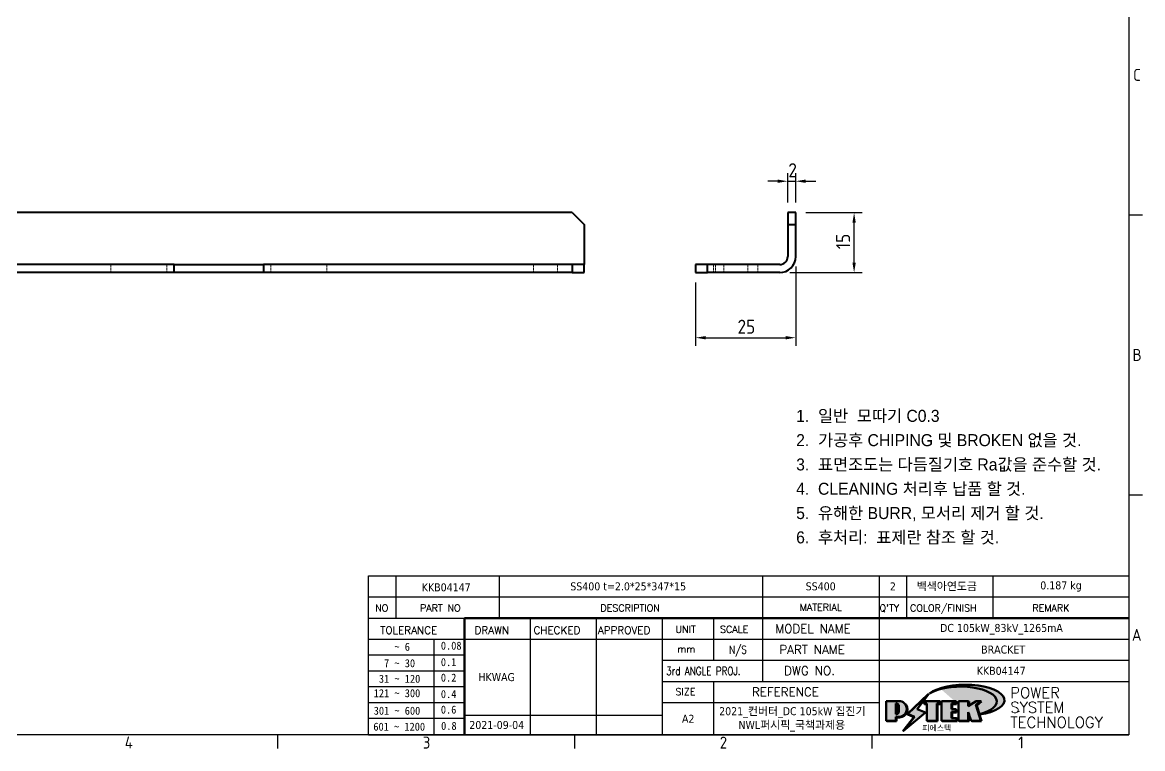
# Model space of a CAD drawing. Header units: millimetres. Extents: x 0 to 594, y 0 to 420.
# Drawn here: x 307.5 to 587.4, y 6.6 to 188.1 of the extents above; entities that cross this region are included whole.
import ezdxf
from ezdxf.enums import TextEntityAlignment as Align

# ---------------------------------------------------------------- set-up
doc = ezdxf.new("R2010")
doc.units = ezdxf.units.MM
doc.linetypes.add('DASHED', pattern=[0.2067, 0.1654, -0.0413])
doc.layers.get('0').update_dxf_attribs({"color": 3, "lineweight": 25})
for name, color, linetype, lineweight in [('가려진 것(ISO)', 2, 'DASHED', 18), ('가시적인 것(ISO)', 3, 'Continuous', 40), ('경계(ISO)', 7, 'Continuous', 25), ('기호(ISO)', 5, 'Continuous', 25), ('제목(ISO)', 5, 'Continuous', 50), ('치수(ISO)', 2, 'Continuous', 25), ('해치(ISO)', 7, 'Continuous', 18)]:
    doc.layers.add(name, color=color, linetype=linetype, lineweight=lineweight)
doc.styles.add('HAN_291', font='')
doc.styles.add('HAN_370', font='', dxfattribs={"width": 2})
doc.styles.add('ISO Proportional', font='arial.ttf')
doc.styles.add('RC_284', font='ROMANC.shx')
doc.styles.add('RC_287', font='ROMANC.shx')
doc.styles.add('RC_292', font='ROMANC.shx')
doc.styles.add('ROMANT_294', font='romant.shx')
doc.styles.add('문자 텍스트_M2B', font='isocp.shx')
doc.styles.add('치수 텍스트_PSTEK_POSCO', font='isocp.shx')
doc.styles.add('텍스트 스타일198', font='tahoma.ttf')
doc.styles.add('텍스트 스타일333', font='ROMANC.shx', dxfattribs={"width": 0.800000011920929})
doc.styles.get('HAN_291').set_extended_font_data('GulimChe')
doc.styles.get('HAN_370').set_extended_font_data('GulimChe')
doc.dimstyles.new('치수_PSTEK_POSCO', dxfattribs={"dimtxt": 3.5, "dimasz": 2.5, "dimexe": 2, "dimexo": 2.5, "dimgap": 1, "dimtad": 1, "dimrnd": 1e-08, "dimdsep": 46, "dimtxsty": '치수 텍스트_PSTEK_POSCO', "dimcen": 0.09, "dimdle": 10, "dimclrd": 7, "dimclre": 7, "dimclrt": 2, "dimadec": 1, "dimazin": 2, "dimtfac": 1, "dimtmove": 0, "dimatfit": 3, "dimfxl": 0, "dimtolj": 1, "dimlwd": -1, "dimlwe": -1, "dimarcsym": 0})

# ---------------------------------------------------------------- blocks, each defined once
blk = doc.blocks.new('경계 Default Border')
at = {"layer": '경계(ISO)'}
for p, q in [((584.0000152587891, 140), (587.400016784668, 140)), ((584.0000152587891, 70), (587.400016784668, 70)), ((371.25, 10), (371.25, 6.599999666213989)), ((445.4999923706055, 10), (445.4999923706055, 6.599999666213989)), ((519.7499847412109, 10), (519.7499847412109, 6.599999666213989))]:
    blk.add_line(p, q, dxfattribs=at)
at = {"layer": '경계(ISO)', "flags": 128}
blk.add_lwpolyline([(10, 10), (10, 410), (584.0000152587891, 410), (584.0000152587891, 10), (10, 10)], dxfattribs=at)
at = {"layer": '경계(ISO)', "color": 2, "char_height": 3.00000011920929, "attachment_point": 7, "style": '문자 텍스트_M2B'}
for s, insert in [('C', (585.0445395201642, 173.4713944559917)), ('B', (584.8782702028949, 103.4713944559917)), ('A', (584.7144008173592, 33.49284856929444)), ('4', (333.0984701308117, 6.59999988079071)), ('3', (407.5435395229536, 6.57139439638704)), ('2', (481.752739416884, 6.57139439638704)), ('1', (556.3610661041481, 6.59999988079071))]:
    blk.add_mtext(s, dxfattribs=dict(at, insert=insert))
blk = doc.blocks.new('제목 블록 PSTEK')
h = blk.add_hatch(color=1)
edge = h.paths.add_edge_path(flags=0)
edge.add_line((314.2242174273352, 19.60711530335299), (314.2242174273352, 17.00126995915134))
edge.add_line((314.2242174273352, 17.00126995915134), (314.3485873187598, 17.00126995915134))
edge.add_arc((314.3485873187598, 17.6527312952023), 0.6514613360509371, 270, 360)
edge.add_line((315.0000486548106, 17.6527312952023), (315.0000486548106, 18.95565396730211))
edge.add_arc((314.3485873187598, 18.95565396730212), 0.6514613360508712, 0, 90)
edge.add_line((314.3485873187598, 19.60711530335299), (314.2242174273352, 19.60711530335299))
edge = h.paths.add_edge_path()
edge.add_arc((314.9847713324306, 18.28938669179658), 1.969189947606664, 269.9999999999959, 450)
edge.add_line((314.9847713324306, 20.25857663940318), (311.7664314776902, 20.25857663940324))
edge.add_line((311.7664314776902, 20.25857663940324), (311.7664314776902, 15.3430047401139))
edge.add_line((311.7664314776902, 15.3430047401139), (314.2242174273352, 15.3430047401139))
edge.add_line((314.2242174273352, 15.3430047401139), (314.2242174273352, 16.32019674418991))
edge.add_line((314.2242174273352, 16.32019674418991), (314.9847713324307, 16.32019674418991))
h = blk.add_hatch(color=252)
edge = h.paths.add_edge_path()
edge.add_arc((314.9847713324309, 18.28938669179657), 1.969189947606666, 270, 406.8278729790604)
edge.add_arc((315.1624426058984, 18.1413272972396), 1.969189947606962, -90, 53.560984836317004, ccw=False)
edge.add_line((315.1624426058984, 16.17213734963263), (314.4018887008024, 16.17213734963263))
edge.add_line((314.4018887008024, 16.17213734963263), (314.4018887008024, 15.19494534555726))
edge.add_line((314.4018887008024, 15.19494534555726), (311.9441027511573, 15.19494534555726))
edge.add_line((311.9441027511573, 15.19494534555726), (311.9441027511573, 15.3430047401139))
edge.add_line((311.9441027511573, 15.3430047401139), (314.2242174273352, 15.3430047401139))
edge.add_line((314.2242174273352, 15.3430047401139), (314.2242174273352, 16.32019674418991))
edge.add_line((314.2242174273352, 16.32019674418991), (314.9847713324309, 16.32019674418991))
h = blk.add_hatch(color=252)
edge = h.paths.add_edge_path()
edge.add_line((314.4018887008024, 19.45905590879572), (314.5262585922315, 19.45905590879572))
edge.add_arc((314.5262585922314, 18.80759457274939), 0.6514613360463194, 60.4189348879147, 90.00000000000318, ccw=False)
edge.add_arc((314.3485873187602, 18.95565396730057), 0.6514613360524251, 39.96992292766206, 90.00000000009999)
edge.add_line((314.3485873187591, 19.60711530335307), (314.2242174273352, 19.60711530335298))
edge.add_line((314.2242174273352, 19.60711530335299), (314.2242174273352, 17.00126995915134))
edge.add_line((314.2242174273352, 17.00126995915134), (314.3485873187591, 17.00126995915134))
edge.add_arc((314.3485873187568, 17.652731295233), 0.6514613360816299, 270.0000000002, 274.6930825552478)
edge.add_line((314.4018887008024, 17.0034541317032), (314.4018887008024, 19.45905590879572))
for color, points in [(252, [(317.2195697678507, 17.0593801673321), (322.0326348870767, 21.62682475217465), (322.2781991042243, 21.94392121864296), (317.0471853425802, 16.97985676345368), (318.7512090904202, 16.1899260703855), (316.0018030350395, 12.71868385740789), (316.3356552234328, 13.00206718743325), (318.9235935156908, 16.2694494742633)]), (5, [(321.6183518841322, 17.4193704504104), (319.5281351041078, 18.24969419629727), (322.4505835294948, 22.02344462252142), (317.2195697678507, 17.0593801673321), (318.9235935156908, 16.2694494742633), (316.1741874603099, 12.79820726128571)]), (1, [(324.4839107253602, 19.60711530335299), (325.2419748254881, 19.60711530335299), (325.2419748254881, 20.25857663940324), (321.2266040451076, 20.25857663940324), (321.2266040451076, 19.60711530335299), (321.9846681452406, 19.60711530335299), (321.9846681452406, 15.3430047401139), (324.4839107253602, 15.3430047401139)]), (252, [(321.9846681452406, 19.60711530335299), (321.4042753185749, 19.60711530335299), (321.4042753185749, 19.45905590879572), (321.9846681452406, 19.45905590879572)]), (252, [(324.6615819988275, 19.45905590879572), (325.4196460989604, 19.45905590879572), (325.4196460989604, 20.11051724484596), (325.2419748254881, 20.11051724484596), (325.2419748254881, 19.60711530335299), (324.4839107253602, 19.60711530335299), (324.4839107253602, 15.3430047401139), (322.1623394187076, 15.3430047401139), (322.1623394187076, 15.19494534555726), (324.6615819988275, 15.19494534555726)]), (1, [(329.2277337269622, 20.25857663940324), (325.65654113025, 20.25857663940324), (325.65654113025, 15.3430047401139), (329.3580259941756, 15.3430047401139), (329.3580259941756, 15.9944660761648), (328.1137701654877, 15.9944660761648), (328.1137701654877, 17.56360607323003), (329.2277337269622, 17.56360607323003), (329.2277337269622, 18.25543873810179), (328.1137701654877, 18.25543873810179), (328.1137701654877, 19.60711530335299), (329.2277337269622, 19.60711530335299)]), (252, [(328.2914414389548, 19.45905590879572), (329.4054050004294, 19.45905590879572), (329.4054050004294, 20.11051724484596), (329.2277337269622, 20.11051724484596), (329.2277337269622, 19.60711530335299), (328.1137701654877, 19.60711530335299), (328.1137701654877, 18.25543873810179), (328.2914414389548, 18.25543873810179)]), (1, [(332.3312149849806, 20.25857663940324), (329.8592894925411, 20.25857663940324), (329.8592894925411, 15.3430047401139), (332.3312149849806, 15.3430047401139), (332.3312149849806, 17.4318630164523), (333.0701931098801, 15.3430047401139), (335.4855464857051, 15.3430047401139), (334.2514536401189, 19.30614745124769), (335.4379594596742, 20.25857663940324), (334.3071782107978, 20.25857663940324), (332.3312149849806, 18.99741471888304)]), (252, [(332.5088862584528, 20.1105172448466), (332.3312149849806, 20.1105172448466), (332.3312149849806, 18.99741471888368), (332.5088862584528, 19.11081371413894)]), (252, [(335.6156307331414, 20.11051724484596), (335.2535118015555, 20.11051724484596), (334.2514536401189, 19.30614745124769), (335.4855464857051, 15.3430047401139), (333.1954852176545, 15.3430047401139), (333.2478643833523, 15.19494534555726), (335.6632177591723, 15.19494534555726), (334.4291249135862, 19.15808805669106)]), (252, [(328.2914414389548, 17.41554667867274), (329.4054050004294, 17.41554667867274), (329.4054050004294, 18.10737934354514), (329.2277337269622, 18.10737934354514), (329.2277337269622, 17.56360607323003), (328.1137701654877, 17.56360607323003), (328.1137701654877, 15.9944660761648), (328.2914414389548, 15.9944660761648)]), (252, [(332.5088862584528, 16.92964231796647), (332.3312149849806, 17.43186301645164), (332.3312149849806, 15.3430047401139), (330.0369607660135, 15.3430047401139), (330.0369607660135, 15.19494534555726), (332.5088862584528, 15.19494534555726)]), (252, [(329.5356972676428, 15.8464066816075), (329.3580259941756, 15.8464066816075), (329.3580259941756, 15.3430047401139), (325.8342124037171, 15.3430047401139), (325.8342124037171, 15.19494534555726), (329.5356972676428, 15.19494534555726)])]:
    blk.add_hatch(color=color).paths.add_polyline_path(points)
at = {"layer": '해치(ISO)', "true_color": 0x27d1fc}
h = blk.add_hatch(color=140, dxfattribs=at)
edge = h.paths.add_edge_path()
edge.add_ellipse((330.3660919371412, 20.15576403068321), major_axis=(9.100907360794343, 0), ratio=0.4069904968023172, start_angle=301.3098473703837, end_angle=507.7436900681698)
edge.add_ellipse((331.5340919371412, 20.4634168429492), major_axis=(-9.82350664112931, 0), ratio=0.3942600559756514, start_angle=111.51207141178469, end_angle=334.47025347086895, ccw=False)
edge.add_line((335.1363447531188, 16.8601935978785), (335.0955236905705, 16.99119398620872))
at = {"color": 180}
for p, q in [((182.475792979055, 11.79100474011392), (182.4757929790549, 51.56524660363496)), ((182.4757929790549, 51.56524660363496), (372.4757929537551, 51.56524660363496)), ((189.2651435055721, 51.56524660363496), (189.2651435055722, 41.00524660363494)), ((215.2152739891528, 41.00524660363494), (215.2152739891528, 51.56524660363496)), ((280.8758854511282, 51.56524660363496), (280.8758854511282, 41.00524660363494)), ((310.0881549537552, 51.56524660363496), (310.0881549537553, 41.00524660363494)), ((316.9044520275131, 51.56524660363496), (316.9044520275127, 41.00524660363494)), ((338.4566026226726, 51.56524660363496), (338.4566026226727, 41.00524660363494)), ((372.4757929537551, 51.56524660363496), (372.4757929537551, 11.79100474011389)), ((182.475792979055, 46.2852466036349), (372.4757929537551, 46.28524660363492)), ((182.475792979055, 41.00524660363493), (206.451475290024, 41.00524660363493)), ((222.9401812389276, 11.79100474011392), (222.9401812389276, 41.00524660363494)), ((239.4288871878316, 11.79100474011392), (239.4288871878316, 41.00524660363494)), ((255.9175931367356, 11.79100474011392), (255.9175931367356, 41.00524660363494)), ((268.6918866058747, 41.00524660363494), (268.6918866058747, 30.44524660363498)), ((280.8758854511282, 41.00524660363494), (280.8758854511282, 25.16524660363502)), ((310.088154953755, 41.00524660363494), (310.088154953755, 11.79100474011392)), ((182.475792979055, 35.72524660363497), (206.451475290024, 35.72524660363497)), ((198.8621818849491, 12.02524660363491), (198.8621818849491, 35.72524660363497)), ((206.451475290024, 35.72524660363497), (372.4757929537551, 35.72524660363497)), ((182.475792979055, 31.77524660363492), (206.451475290024, 31.77524660363492)), ((255.917593136736, 30.44524660363498), (372.4757929537552, 30.44524660363501)), ((182.475792979055, 27.82524660363487), (206.451475290024, 27.82524660363487)), ((182.475792979055, 23.87524660363505), (206.451475290024, 23.87524660363505)), ((255.9175931367359, 25.16524660363502), (372.4757929537552, 25.165246603635)), ((268.6918866058744, 25.16524660363502), (268.6918866058744, 11.79100474011392)), ((182.475792979055, 19.92524660363478), (206.451475290024, 19.92524660363478)), ((255.9175931367359, 19.88524660363481), (310.0881549537553, 19.88524660363481)), ((182.475792979055, 15.97524660363496), (206.451475290024, 15.97524660363496)), ((206.451475290024, 16.74100474011396), (255.9175931367359, 16.74100474011396)), ((182.475792979055, 11.79100474011392), (372.4757929537551, 11.79100474011389))]:
    blk.add_line(p, q, dxfattribs=at)
at = {"color": 7, "lineweight": 50}
for p, q in [((206.4514752900237, 11.79100474011392), (206.4514752900237, 41.00524660363494)), ((206.451475290024, 41.00524660363494), (372.4757929537551, 41.00524660363496))]:
    blk.add_line(p, q, dxfattribs=at)
at = {"color": 7}
for p, q in [((311.7664314776902, 20.25900474011391), (311.7664314776902, 15.34300474011391)), ((314.9847713324309, 20.25857663940324), (311.7664314776902, 20.25857663940324)), ((314.9847713324309, 20.25857663940324), (311.7664314776902, 20.25857663940324)), ((311.7664314776902, 20.25857663940324), (311.7664314776902, 15.3430047401139)), ((314.2242174273352, 17.00126995915134), (314.2242174273352, 19.60711530335299)), ((314.2242174273352, 19.60711530335299), (314.3485873187591, 19.60711530335299)), ((314.3485873187591, 19.60711530335299), (314.2242174273352, 19.60711530335299)), ((314.2242174273352, 19.60711530335299), (314.2242174273352, 17.00126995915134)), ((314.2242174273352, 17.00126995915134), (314.2242174273352, 19.60711530335299)), ((314.2242174273352, 19.60711530335299), (314.3485873187591, 19.60711530335299)), ((322.2781991042243, 21.94392121864296), (317.0471853425802, 16.97985676345368)), ((322.4505835294948, 22.02344462252142), (317.2195697678507, 17.0593801673321)), ((317.2195697678507, 17.0593801673321), (322.0326348870767, 21.62682475217465)), ((319.5281351041078, 18.24969419629727), (322.4505835294948, 22.02344462252142)), ((325.2419748254881, 20.25857663940324), (321.2266040451076, 20.25857663940324)), ((321.2266040451076, 20.25857663940324), (321.2266040451076, 19.60711530335299)), ((325.2419748254881, 20.25857663940324), (321.2266040451076, 20.25857663940324)), ((321.2266040451076, 20.25857663940324), (321.2266040451076, 19.60711530335299)), ((321.2266040451076, 19.60711530335299), (321.9846681452406, 19.60711530335299)), ((321.2266040451076, 19.60711530335299), (321.9846681452406, 19.60711530335299)), ((321.4042753185749, 19.60711530335299), (321.4042753185749, 19.45905590879572)), ((321.9846681452406, 19.60711530335299), (321.4042753185749, 19.60711530335299)), ((321.9846681452406, 19.60711530335299), (321.9846681452406, 15.3430047401139)), ((321.9846681452406, 19.45905590879572), (321.9846681452406, 19.60711530335299)), ((321.9846681452406, 19.60711530335299), (321.9846681452406, 15.3430047401139)), ((322.0326348870767, 21.62682475217465), (322.2781991042243, 21.94392121864296)), ((324.4839107253602, 19.60711530335299), (325.2419748254881, 19.60711530335299)), ((324.4839107253602, 15.3430047401139), (324.4839107253602, 19.60711530335299)), ((325.2419748254881, 19.60711530335299), (324.4839107253602, 19.60711530335299)), ((324.4839107253602, 19.60711530335299), (324.4839107253602, 15.3430047401139)), ((324.4839107253602, 19.60711530335299), (325.2419748254881, 19.60711530335299)), ((324.4839107253602, 15.3430047401139), (324.4839107253602, 19.60711530335299)), ((325.2419748254881, 19.60711530335299), (325.2419748254881, 20.25857663940324)), ((325.2419748254881, 19.60711530335299), (325.2419748254881, 20.25857663940324)), ((325.4196460989604, 20.11051724484596), (325.2419748254881, 20.11051724484596)), ((325.2419748254881, 20.11051724484596), (325.2419748254881, 19.60711530335299)), ((325.4196460989604, 19.45905590879572), (325.4196460989604, 20.11051724484596)), ((329.2277337269622, 20.25857663940324), (325.65654113025, 20.25857663940324)), ((325.65654113025, 20.25857663940324), (325.65654113025, 15.3430047401139)), ((325.65654113025, 20.25857663940324), (325.65654113025, 15.3430047401139)), ((329.2277337269622, 20.25857663940324), (325.65654113025, 20.25857663940324)), ((328.1137701654877, 18.25543873810179), (328.1137701654877, 19.60711530335299)), ((328.1137701654877, 19.60711530335299), (329.2277337269622, 19.60711530335299)), ((329.2277337269622, 19.60711530335299), (328.1137701654877, 19.60711530335299)), ((328.1137701654877, 19.60711530335299), (328.1137701654877, 18.25543873810179)), ((328.1137701654877, 18.25543873810179), (328.1137701654877, 19.60711530335299)), ((328.1137701654877, 19.60711530335299), (329.2277337269622, 19.60711530335299)), ((329.2277337269622, 19.60711530335299), (329.2277337269622, 20.25857663940324)), ((329.2277337269622, 19.60711530335299), (329.2277337269622, 20.25857663940324)), ((329.4054050004294, 20.11051724484596), (329.2277337269622, 20.11051724484596)), ((329.2277337269622, 20.11051724484596), (329.2277337269622, 19.60711530335299)), ((329.4054050004294, 19.45905590879572), (329.4054050004294, 20.11051724484596)), ((332.3312149849806, 20.25857663940324), (329.8592894925411, 20.25857663940324)), ((329.8592894925411, 20.25857663940324), (329.8592894925411, 15.3430047401139)), ((329.8592894925411, 20.25857663940324), (329.8592894925411, 15.3430047401139)), ((332.3312149849806, 20.25857663940324), (329.8592894925411, 20.25857663940324)), ((334.3071782107978, 20.25857663940324), (332.3312149849806, 18.99741471888304)), ((332.3312149849806, 18.99741471888304), (332.3312149849806, 20.25857663940324)), ((334.3071782107978, 20.25857663940324), (332.3312149849806, 18.99741471888304)), ((332.3312149849806, 18.99741471888304), (332.3312149849806, 20.25857663940324)), ((332.5088862584528, 20.1105172448466), (332.3312149849806, 20.1105172448466)), ((332.3312149849806, 20.1105172448466), (332.3312149849806, 18.99741471888368)), ((332.5088862584528, 19.11081371413894), (332.5088862584528, 20.1105172448466)), ((334.2514536401189, 19.30614745124769), (335.4379594596742, 20.25857663940324)), ((334.2514536401189, 19.30614745124769), (335.4379594596742, 20.25857663940324)), ((335.2535118015555, 20.11051724484596), (334.2514536401189, 19.30614745124769)), ((335.4379594596742, 20.25857663940324), (334.3071782107978, 20.25857663940324)), ((335.4379594596742, 20.25857663940324), (334.3071782107978, 20.25857663940324)), ((334.4291249135862, 19.15808805669104), (335.6156307331414, 20.11051724484596)), ((335.6156307331414, 20.11051724484596), (335.2535118015555, 20.11051724484596)), ((314.3485873187591, 17.00126995915134), (314.2242174273352, 17.00126995915134)), ((314.2242174273352, 17.00126995915134), (314.3485873187591, 17.00126995915134)), ((314.3485873187591, 17.00126995915134), (314.2242174273352, 17.00126995915134)), ((314.4018887008024, 19.45905590879572), (314.5262585922314, 19.45905590879572)), ((314.4018887008024, 17.0034541317032), (314.4018887008024, 19.45905590879572)), ((315.0000486548106, 18.95565396730275), (315.0000486548106, 17.65273129520161)), ((315.0000486548106, 18.95565396730275), (315.0000486548106, 17.65273129520161)), ((316.1741874603099, 12.79820726128571), (321.6183518841322, 17.4193704504104)), ((317.0471853425802, 16.97985676345368), (318.7512090904202, 16.1899260703855)), ((318.9235935156908, 16.2694494742633), (317.2195697678507, 17.0593801673321)), ((317.2195697678507, 17.0593801673321), (318.9235935156908, 16.2694494742633)), ((321.6183518841322, 17.4193704504104), (319.5281351041078, 18.24969419629727)), ((321.4042753185749, 19.45905590879572), (321.9846681452406, 19.45905590879572)), ((324.6615819988275, 19.45905590879572), (325.4196460989604, 19.45905590879572)), ((324.6615819988275, 15.19494534555726), (324.6615819988275, 19.45905590879572)), ((329.2277337269622, 18.25543873810179), (328.1137701654877, 18.25543873810179)), ((328.1137701654877, 18.25543873810179), (328.2914414389548, 18.25543873810179)), ((329.2277337269622, 18.25543873810179), (328.1137701654877, 18.25543873810179)), ((328.1137701654877, 17.56360607323003), (329.2277337269622, 17.56360607323003)), ((328.1137701654877, 15.9944660761648), (328.1137701654877, 17.56360607323003)), ((329.2277337269622, 17.56360607323003), (328.1137701654877, 17.56360607323003)), ((328.1137701654877, 17.56360607323003), (328.1137701654877, 15.9944660761648)), ((328.1137701654877, 17.56360607323003), (329.2277337269622, 17.56360607323003)), ((328.1137701654877, 15.9944660761648), (328.1137701654877, 17.56360607323003)), ((328.2914414389548, 18.25543873810179), (328.2914414389548, 19.45905590879572)), ((328.2914414389548, 19.45905590879572), (329.4054050004294, 19.45905590879572)), ((328.2914414389548, 15.9944660761648), (328.2914414389548, 17.41554667867274)), ((328.2914414389548, 17.41554667867274), (329.4054050004294, 17.41554667867274)), ((329.2277337269622, 17.56360607323003), (329.2277337269622, 18.25543873810179)), ((329.2277337269622, 17.56360607323003), (329.2277337269622, 18.25543873810179)), ((329.4054050004294, 18.10737934354514), (329.2277337269622, 18.10737934354514)), ((329.2277337269622, 18.10737934354514), (329.2277337269622, 17.56360607323003)), ((329.4054050004294, 17.41554667867274), (329.4054050004294, 18.10737934354514)), ((332.3312149849806, 18.99741471888368), (332.5088862584528, 19.11081371413894)), ((332.3312149849806, 17.4318630164523), (333.0701931098801, 15.3430047401139)), ((332.3312149849806, 15.3430047401139), (332.3312149849806, 17.4318630164523)), ((332.5088862584528, 16.92964231796647), (332.3312149849806, 17.43186301645164)), ((332.3312149849806, 17.43186301645164), (332.3312149849806, 15.3430047401139)), ((332.3312149849806, 17.4318630164523), (333.0701931098801, 15.3430047401139)), ((332.3312149849806, 15.3430047401139), (332.3312149849806, 17.4318630164523)), ((332.5088862584528, 15.19494534555726), (332.5088862584528, 16.92964231796647)), ((335.4855464857051, 15.3430047401139), (334.2514536401189, 19.30614745124769)), ((334.2514536401189, 19.30614745124769), (335.4855464857051, 15.3430047401139)), ((335.4855464857051, 15.3430047401139), (334.2514536401189, 19.30614745124769)), ((335.6632177591723, 15.19494534555726), (334.4291249135862, 19.15808805669104)), ((345.0447381189468, 17.50375595811051), (344.9867755289346, 17.689895936919)), ((311.7664314776902, 15.3430047401139), (314.2242174273352, 15.3430047401139)), ((311.7664314776902, 15.3430047401139), (314.2242174273352, 15.3430047401139)), ((314.2242174273352, 15.3430047401139), (311.9441027511573, 15.3430047401139)), ((311.9441027511573, 15.3430047401139), (311.9441027511573, 15.19494534555726)), ((311.9441027511573, 15.19494534555726), (314.4018887008024, 15.19494534555726)), ((314.2242174273352, 16.32019674418991), (314.9847713324309, 16.32019674418991)), ((314.2242174273352, 15.3430047401139), (314.2242174273352, 16.32019674418991)), ((314.9847713324309, 16.32019674418991), (314.2242174273352, 16.32019674418991)), ((314.2242174273352, 16.32019674418991), (314.2242174273352, 15.3430047401139)), ((314.2242174273352, 16.32019674418991), (314.9847713324309, 16.32019674418991)), ((314.2242174273352, 15.3430047401139), (314.2242174273352, 16.32019674418991)), ((314.4018887008024, 16.17213734963263), (315.162442605898, 16.17213734963263)), ((314.4018887008024, 15.19494534555726), (314.4018887008024, 16.17213734963263)), ((318.7512090904202, 16.1899260703855), (316.0018030350395, 12.71868385740789)), ((318.9235935156908, 16.2694494742633), (316.1741874603099, 12.79820726128571)), ((316.3356552234328, 13.00206718743325), (318.9235935156908, 16.2694494742633)), ((321.9846681452406, 15.3430047401139), (324.4839107253602, 15.3430047401139)), ((321.9846681452406, 15.3430047401139), (324.4839107253602, 15.3430047401139)), ((324.4839107253602, 15.3430047401139), (322.1623394187076, 15.3430047401139)), ((322.1623394187076, 15.3430047401139), (322.1623394187076, 15.19494534555726)), ((322.1623394187076, 15.19494534555726), (324.6615819988275, 15.19494534555726)), ((325.65654113025, 15.3430047401139), (329.3580259941756, 15.3430047401139)), ((325.65654113025, 15.3430047401139), (329.3580259941756, 15.3430047401139)), ((329.3580259941756, 15.3430047401139), (325.8342124037171, 15.3430047401139)), ((325.8342124037171, 15.3430047401139), (325.8342124037171, 15.19494534555726)), ((325.8342124037171, 15.19494534555726), (329.5356972676428, 15.19494534555726)), ((329.3580259941756, 15.9944660761648), (328.1137701654877, 15.9944660761648)), ((328.1137701654877, 15.9944660761648), (328.2914414389548, 15.9944660761648)), ((329.3580259941756, 15.9944660761648), (328.1137701654877, 15.9944660761648)), ((329.3580259941756, 15.3430047401139), (329.3580259941756, 15.9944660761648)), ((329.3580259941756, 15.3430047401139), (329.3580259941756, 15.9944660761648)), ((329.5356972676428, 15.8464066816075), (329.3580259941756, 15.8464066816075)), ((329.3580259941756, 15.8464066816075), (329.3580259941756, 15.3430047401139)), ((329.5356972676428, 15.19494534555726), (329.5356972676428, 15.8464066816075)), ((329.8592894925411, 15.3430047401139), (332.3312149849806, 15.3430047401139)), ((329.8592894925411, 15.3430047401139), (332.3312149849806, 15.3430047401139)), ((332.3312149849806, 15.3430047401139), (330.0369607660135, 15.3430047401139)), ((330.0369607660135, 15.3430047401139), (330.0369607660135, 15.19494534555726)), ((330.0369607660135, 15.19494534555726), (332.5088862584528, 15.19494534555726)), ((333.0701931098801, 15.3430047401139), (335.4855464857051, 15.3430047401139)), ((333.0701931098801, 15.3430047401139), (335.4855464857051, 15.3430047401139)), ((335.4855464857051, 15.3430047401139), (333.1954852176545, 15.3430047401139)), ((333.1954852176545, 15.3430047401139), (333.2478643833523, 15.19494534555726)), ((333.2478643833523, 15.19494534555726), (335.6632177591723, 15.19494534555726)), ((316.0018030350395, 12.71868385740789), (316.3356552234328, 13.00206718743325))]:
    blk.add_line(p, q, dxfattribs=at)
at = {"color": 1}
for p, q in [((314.9847713324309, 20.25857663940324), (311.7664314776902, 20.25857663940324)), ((311.7664314776902, 20.25857663940324), (311.7664314776902, 15.3430047401139)), ((314.2242174273352, 17.00126995915134), (314.2242174273352, 19.60711530335299)), ((314.2242174273352, 19.60711530335299), (314.3485873187591, 19.60711530335299)), ((325.2419748254881, 20.25857663940324), (321.2266040451076, 20.25857663940324)), ((321.2266040451076, 20.25857663940324), (321.2266040451076, 19.60711530335299)), ((321.2266040451076, 19.60711530335299), (321.9846681452406, 19.60711530335299)), ((321.9846681452406, 19.60711530335299), (321.9846681452406, 15.3430047401139)), ((324.4839107253602, 19.60711530335299), (325.2419748254881, 19.60711530335299)), ((324.4839107253602, 15.3430047401139), (324.4839107253602, 19.60711530335299)), ((325.2419748254881, 19.60711530335299), (325.2419748254881, 20.25857663940324)), ((329.2277337269622, 20.25857663940324), (325.65654113025, 20.25857663940324)), ((325.65654113025, 20.25857663940324), (325.65654113025, 15.3430047401139)), ((328.1137701654877, 18.25543873810179), (328.1137701654877, 19.60711530335299)), ((328.1137701654877, 19.60711530335299), (329.2277337269622, 19.60711530335299)), ((329.2277337269622, 19.60711530335299), (329.2277337269622, 20.25857663940324)), ((332.3312149849806, 20.25857663940324), (329.8592894925411, 20.25857663940324)), ((329.8592894925411, 20.25857663940324), (329.8592894925411, 15.3430047401139)), ((334.3071782107978, 20.25857663940324), (332.3312149849806, 18.99741471888304)), ((332.3312149849806, 18.99741471888304), (332.3312149849806, 20.25857663940324)), ((334.2514536401189, 19.30614745124769), (335.4379594596742, 20.25857663940324)), ((335.4379594596742, 20.25857663940324), (334.3071782107978, 20.25857663940324)), ((314.3485873187591, 17.00126995915134), (314.2242174273352, 17.00126995915134)), ((315.0000486548106, 18.95565396730275), (315.0000486548106, 17.65273129520161)), ((329.2277337269622, 18.25543873810179), (328.1137701654877, 18.25543873810179)), ((328.1137701654877, 17.56360607323003), (329.2277337269622, 17.56360607323003)), ((328.1137701654877, 15.9944660761648), (328.1137701654877, 17.56360607323003)), ((329.2277337269622, 17.56360607323003), (329.2277337269622, 18.25543873810179)), ((332.3312149849806, 17.4318630164523), (333.0701931098801, 15.3430047401139)), ((332.3312149849806, 15.3430047401139), (332.3312149849806, 17.4318630164523)), ((335.4855464857051, 15.3430047401139), (334.2514536401189, 19.30614745124769)), ((311.7664314776902, 15.3430047401139), (314.2242174273352, 15.3430047401139)), ((314.2242174273352, 16.32019674418991), (314.9847713324309, 16.32019674418991)), ((314.2242174273352, 15.3430047401139), (314.2242174273352, 16.32019674418991)), ((321.9846681452406, 15.3430047401139), (324.4839107253602, 15.3430047401139)), ((325.65654113025, 15.3430047401139), (329.3580259941756, 15.3430047401139)), ((329.3580259941756, 15.9944660761648), (328.1137701654877, 15.9944660761648)), ((329.3580259941756, 15.3430047401139), (329.3580259941756, 15.9944660761648)), ((329.8592894925411, 15.3430047401139), (332.3312149849806, 15.3430047401139)), ((333.0701931098801, 15.3430047401139), (335.4855464857051, 15.3430047401139))]:
    blk.add_line(p, q, dxfattribs=at)
at = {"color": 5}
for p, q in [((322.4505835294948, 22.02344462252142), (317.2195697678507, 17.0593801673321)), ((319.5281351041078, 18.24969419629727), (322.4505835294948, 22.02344462252142)), ((316.1741874603099, 12.79820726128571), (321.6183518841322, 17.4193704504104)), ((317.2195697678507, 17.0593801673321), (318.9235935156908, 16.2694494742633)), ((321.6183518841322, 17.4193704504104), (319.5281351041078, 18.24969419629727)), ((318.9235935156908, 16.2694494742633), (316.1741874603099, 12.79820726128571))]:
    blk.add_line(p, q, dxfattribs=at)
at = {"color": 7}
for centre, radius, start, end in [((314.3485873187598, 18.95565396730211), 0.6514613360508712, 0, 90), ((314.3485873187602, 18.95565396730057), 0.6514613360524251, 39.96992292766117, 90), ((314.3485873187598, 18.95565396730212), 0.6514613360508712, 0, 90), ((314.9847713324309, 18.28938669179658), 1.969189947606665, 270, 90), ((314.9847713324309, 18.28938669179658), 1.969189947606665, 270, 90), ((314.9847713324307, 18.2893866917965), 1.969189947606594, 270, 46.82787297909833), ((315.1624426058984, 18.1413272972396), 1.969189947606961, 270, 53.56098483636067), ((314.3485873187597, 17.65273129520228), 0.6514613360509381, 270, 0), ((314.3485873187598, 17.6527312952023), 0.6514613360509381, 270, 0), ((314.3485873187568, 17.652731295233), 0.6514613360816299, 270, 274.6930825552478), ((314.5262585922314, 18.80759457274939), 0.6514613360463193, 60.41893488791137, 90)]:
    blk.add_arc(centre, radius, start, end, dxfattribs=at)
at = {"color": 1}
for centre, radius, start, end in [((314.3485873187598, 18.95565396730211), 0.6514613360508712, 0, 90), ((314.9847713324309, 18.28938669179657), 1.969189947606665, 270, 90), ((314.3485873187598, 17.6527312952023), 0.6514613360509381, 270, 0)]:
    blk.add_arc(centre, radius, start, end, dxfattribs=at)
at = {"layer": '제목(ISO)', "lineweight": 18}
blk.add_line((182.475792979055, 35.72500474011393), (182.475792979055, 11.79100474011392), dxfattribs=at)
at = {"layer": '제목(ISO)'}
for p, q in [((314.9847713324306, 20.25857663940324), (311.7664314776902, 20.25857663940324)), ((311.7664314776902, 20.25857663940324), (311.7664314776902, 15.3430047401139)), ((314.2242174273352, 17.00126995915134), (314.2242174273352, 19.60711530335299)), ((314.2242174273352, 19.60711530335299), (314.3485873187598, 19.60711530335299)), ((314.3485873187591, 19.60711530335299), (314.2242174273352, 19.60711530335299)), ((314.2242174273352, 19.60711530335299), (314.2242174273352, 17.00126995915134)), ((322.2781991042243, 21.94392121864296), (317.0471853425802, 16.97985676345368)), ((322.4505835294948, 22.02344462252142), (317.2195697678507, 17.0593801673321)), ((317.2195697678507, 17.0593801673321), (322.0326348870767, 21.62682475217465)), ((319.5281351041078, 18.24969419629727), (322.4505835294948, 22.02344462252142)), ((325.2419748254881, 20.25857663940324), (321.2266040451076, 20.25857663940324)), ((321.2266040451076, 20.25857663940324), (321.2266040451076, 19.60711530335299)), ((321.2266040451076, 19.60711530335299), (321.9846681452406, 19.60711530335299)), ((321.9846681452406, 19.60711530335299), (321.4042753185749, 19.60711530335299)), ((321.4042753185749, 19.60711530335299), (321.4042753185749, 19.45905590879572)), ((321.9846681452406, 19.60711530335299), (321.9846681452406, 15.3430047401139)), ((321.9846681452406, 19.45905590879572), (321.9846681452406, 19.60711530335299)), ((322.0326348870767, 21.62682475217465), (322.2781991042243, 21.94392121864296)), ((324.4839107253602, 19.60711530335299), (325.2419748254881, 19.60711530335299)), ((324.4839107253602, 15.3430047401139), (324.4839107253602, 19.60711530335299)), ((325.2419748254881, 19.60711530335299), (324.4839107253602, 19.60711530335299)), ((324.4839107253602, 19.60711530335299), (324.4839107253602, 15.3430047401139)), ((325.2419748254881, 19.60711530335299), (325.2419748254881, 20.25857663940324)), ((325.4196460989604, 20.11051724484596), (325.2419748254881, 20.11051724484596)), ((325.2419748254881, 20.11051724484596), (325.2419748254881, 19.60711530335299)), ((325.4196460989604, 19.45905590879572), (325.4196460989604, 20.11051724484596)), ((329.2277337269622, 20.25857663940324), (325.65654113025, 20.25857663940324)), ((325.65654113025, 20.25857663940324), (325.65654113025, 15.3430047401139)), ((328.1137701654877, 18.25543873810179), (328.1137701654877, 19.60711530335299)), ((328.1137701654877, 19.60711530335299), (329.2277337269622, 19.60711530335299)), ((329.2277337269622, 19.60711530335299), (328.1137701654877, 19.60711530335299)), ((328.1137701654877, 19.60711530335299), (328.1137701654877, 18.25543873810179)), ((329.2277337269622, 19.60711530335299), (329.2277337269622, 20.25857663940324)), ((329.4054050004294, 20.11051724484596), (329.2277337269622, 20.11051724484596)), ((329.2277337269622, 20.11051724484596), (329.2277337269622, 19.60711530335299)), ((329.4054050004294, 19.45905590879572), (329.4054050004294, 20.11051724484596)), ((332.3312149849806, 20.25857663940324), (329.8592894925411, 20.25857663940324)), ((329.8592894925411, 20.25857663940324), (329.8592894925411, 15.3430047401139)), ((334.3071782107978, 20.25857663940324), (332.3312149849806, 18.99741471888304)), ((332.3312149849806, 18.99741471888304), (332.3312149849806, 20.25857663940324)), ((332.5088862584528, 20.1105172448466), (332.3312149849806, 20.1105172448466)), ((332.3312149849806, 20.1105172448466), (332.3312149849806, 18.99741471888368)), ((332.5088862584528, 19.11081371413894), (332.5088862584528, 20.1105172448466)), ((334.2514536401189, 19.30614745124769), (335.4379594596742, 20.25857663940324)), ((335.2535118015555, 20.11051724484596), (334.2514536401189, 19.30614745124769)), ((335.4379594596742, 20.25857663940324), (334.3071782107978, 20.25857663940324)), ((334.4291249135862, 19.15808805669106), (335.6156307331414, 20.11051724484596)), ((335.6156307331414, 20.11051724484596), (335.2535118015555, 20.11051724484596)), ((314.3485873187598, 17.00126995915134), (314.2242174273352, 17.00126995915134)), ((314.2242174273352, 17.00126995915134), (314.3485873187591, 17.00126995915134)), ((314.4018887008024, 19.45905590879572), (314.5262585922314, 19.45905590879572)), ((314.4018887008024, 17.0034541317032), (314.4018887008024, 19.45905590879572)), ((315.0000486548106, 18.95565396730211), (315.0000486548106, 17.6527312952023)), ((316.1741874603099, 12.79820726128571), (321.6183518841322, 17.4193704504104)), ((317.0471853425802, 16.97985676345368), (318.7512090904202, 16.1899260703855)), ((317.2195697678507, 17.0593801673321), (318.9235935156908, 16.2694494742633)), ((318.9235935156908, 16.2694494742633), (317.2195697678507, 17.0593801673321)), ((321.6183518841322, 17.4193704504104), (319.5281351041078, 18.24969419629727)), ((321.4042753185749, 19.45905590879572), (321.9846681452406, 19.45905590879572)), ((324.6615819988275, 19.45905590879572), (325.4196460989604, 19.45905590879572)), ((324.6615819988275, 15.19494534555726), (324.6615819988275, 19.45905590879572)), ((329.2277337269622, 18.25543873810179), (328.1137701654877, 18.25543873810179)), ((328.1137701654877, 18.25543873810179), (328.2914414389548, 18.25543873810179)), ((328.1137701654877, 15.9944660761648), (328.1137701654877, 17.56360607323003)), ((328.1137701654877, 17.56360607323003), (329.2277337269622, 17.56360607323003)), ((329.2277337269622, 17.56360607323003), (328.1137701654877, 17.56360607323003)), ((328.1137701654877, 17.56360607323003), (328.1137701654877, 15.9944660761648)), ((328.2914414389548, 19.45905590879572), (329.4054050004294, 19.45905590879572)), ((328.2914414389548, 18.25543873810179), (328.2914414389548, 19.45905590879572)), ((328.2914414389548, 17.41554667867274), (329.4054050004294, 17.41554667867274)), ((328.2914414389548, 15.9944660761648), (328.2914414389548, 17.41554667867274)), ((329.2277337269622, 17.56360607323003), (329.2277337269622, 18.25543873810179)), ((329.4054050004294, 18.10737934354514), (329.2277337269622, 18.10737934354514)), ((329.2277337269622, 18.10737934354514), (329.2277337269622, 17.56360607323003)), ((329.4054050004294, 17.41554667867274), (329.4054050004294, 18.10737934354514)), ((332.3312149849806, 18.99741471888368), (332.5088862584528, 19.11081371413894)), ((332.3312149849806, 15.3430047401139), (332.3312149849806, 17.4318630164523)), ((332.3312149849806, 17.4318630164523), (333.0701931098801, 15.3430047401139)), ((332.5088862584528, 16.92964231796647), (332.3312149849806, 17.43186301645164)), ((332.3312149849806, 17.43186301645164), (332.3312149849806, 15.3430047401139)), ((332.5088862584528, 15.19494534555726), (332.5088862584528, 16.92964231796647)), ((335.4855464857051, 15.3430047401139), (334.2514536401189, 19.30614745124769)), ((334.2514536401189, 19.30614745124769), (335.4855464857051, 15.3430047401139)), ((335.6632177591723, 15.19494534555726), (334.4291249135862, 19.15808805669106)), ((311.7664314776902, 15.3430047401139), (314.2242174273352, 15.3430047401139)), ((314.2242174273352, 15.3430047401139), (311.9441027511573, 15.3430047401139)), ((311.9441027511573, 15.3430047401139), (311.9441027511573, 15.19494534555726)), ((311.9441027511573, 15.19494534555726), (314.4018887008024, 15.19494534555726)), ((314.2242174273352, 15.3430047401139), (314.2242174273352, 16.32019674418991)), ((314.2242174273352, 16.32019674418991), (314.9847713324307, 16.32019674418991)), ((314.9847713324309, 16.32019674418991), (314.2242174273352, 16.32019674418991)), ((314.2242174273352, 16.32019674418991), (314.2242174273352, 15.3430047401139)), ((314.4018887008024, 15.19494534555726), (314.4018887008024, 16.17213734963263)), ((314.4018887008024, 16.17213734963263), (315.1624426058984, 16.17213734963263)), ((318.7512090904202, 16.1899260703855), (316.0018030350395, 12.71868385740789)), ((318.9235935156908, 16.2694494742633), (316.1741874603099, 12.79820726128571)), ((316.3356552234328, 13.00206718743325), (318.9235935156908, 16.2694494742633)), ((321.9846681452406, 15.3430047401139), (324.4839107253602, 15.3430047401139)), ((324.4839107253602, 15.3430047401139), (322.1623394187076, 15.3430047401139)), ((322.1623394187076, 15.3430047401139), (322.1623394187076, 15.19494534555726)), ((322.1623394187076, 15.19494534555726), (324.6615819988275, 15.19494534555726)), ((325.65654113025, 15.3430047401139), (329.3580259941756, 15.3430047401139)), ((329.3580259941756, 15.3430047401139), (325.8342124037171, 15.3430047401139)), ((325.8342124037171, 15.3430047401139), (325.8342124037171, 15.19494534555726)), ((325.8342124037171, 15.19494534555726), (329.5356972676428, 15.19494534555726)), ((329.3580259941756, 15.9944660761648), (328.1137701654877, 15.9944660761648)), ((328.1137701654877, 15.9944660761648), (328.2914414389548, 15.9944660761648)), ((329.3580259941756, 15.3430047401139), (329.3580259941756, 15.9944660761648)), ((329.5356972676428, 15.8464066816075), (329.3580259941756, 15.8464066816075)), ((329.3580259941756, 15.8464066816075), (329.3580259941756, 15.3430047401139)), ((329.5356972676428, 15.19494534555726), (329.5356972676428, 15.8464066816075)), ((329.8592894925411, 15.3430047401139), (332.3312149849806, 15.3430047401139)), ((332.3312149849806, 15.3430047401139), (330.0369607660135, 15.3430047401139)), ((330.0369607660135, 15.3430047401139), (330.0369607660135, 15.19494534555726)), ((330.0369607660135, 15.19494534555726), (332.5088862584528, 15.19494534555726)), ((333.0701931098801, 15.3430047401139), (335.4855464857051, 15.3430047401139)), ((335.4855464857051, 15.3430047401139), (333.1954852176545, 15.3430047401139)), ((333.1954852176545, 15.3430047401139), (333.2478643833523, 15.19494534555726)), ((333.2478643833523, 15.19494534555726), (335.6632177591723, 15.19494534555726)), ((316.0018030350395, 12.71868385740789), (316.3356552234328, 13.00206718743325))]:
    blk.add_line(p, q, dxfattribs=at)
at = {"layer": '제목(ISO)', "color": 4}
blk.add_line((335.1363447531188, 16.8601935978785), (335.0955236905705, 16.99119398620872), dxfattribs=at)
at = {"layer": '제목(ISO)'}
for centre, radius, start, end in [((314.3485873187598, 18.95565396730212), 0.6514613360508712, 0, 90), ((314.3485873187602, 18.95565396730057), 0.6514613360524251, 39.96992292766117, 90), ((314.9847713324306, 18.28938669179658), 1.969189947606664, 46.82787297909431, 90), ((314.9847713324307, 18.2893866917965), 1.969189947606594, 270, 46.82787297909833), ((314.9847713324309, 18.28938669179657), 1.969189947606666, 270, 46.8278729790603), ((315.1624426058984, 18.1413272972396), 1.969189947606962, 270, 53.56098483631701), ((314.3485873187598, 17.6527312952023), 0.6514613360509371, 270, 0), ((314.3485873187568, 17.652731295233), 0.6514613360816299, 270, 274.6930825552478), ((314.5262585922314, 18.80759457274939), 0.6514613360463193, 60.41893488791137, 90)]:
    blk.add_arc(centre, radius, start, end, dxfattribs=at)
at = {"layer": '제목(ISO)', "color": 4}
for centre, major_axis, ratio, start_param, end_param in [((331.5340919371412, 20.4634168429492), (9.82350664112931, 0), 0.3942600559756514, 5.087845455444478, 8.97919982663645), ((330.3660919371412, 20.15576403068321), (9.100907360794343, 0), 0.4069904968023172, 5.258848905294775, 8.861799147915196)]:
    blk.add_ellipse(centre, major_axis=major_axis, ratio=ratio, start_param=start_param, end_param=end_param, dxfattribs=at)
at = {"color": 2}
for s, height, style, p in [('NO', 1.742399930953979, 'RC_284', (184.135398793432, 42.62317362549192)), ('PART NO', 1.742399930953979, 'RC_284', (195.3359407378685, 42.62317362549192)), ('DESCRIPTION', 1.742399930953979, 'RC_284', (240.4025565652523, 42.62317362549192)), ("Q'TY", 1.742399930953979, 'RC_284', (310.1440786515383, 42.62317362549192)), ('COLOR/FINISH', 1.742399930953979, 'RC_284', (317.7725341324144, 42.62317362549192)), ('REMARK', 1.742399930953979, 'RC_284', (348.346649953877, 42.62317362549192)), ('MODEL NAME', 2.178000062704086, 'RC_292', (284.096330289083, 37.25462520371384)), (' TOLERANCE', 1.899999976158142, 'RC_287', (184.0872874387979, 37.00893196870329)), ('DRAWN', 1.899999976158142, 'RC_287', (208.9766620976279, 37.00893196870329)), ('CHECKED', 1.899999976158142, 'RC_287', (223.6856844514997, 37.00893196870329)), ('APPROVED', 1.899999976158142, 'RC_287', (239.7795453577791, 37.00893196870329)), ('UNIT', 1.742399930953979, 'RC_284', (259.1652673287452, 37.34317362549218)), ('SCALE', 1.742399930953979, 'RC_284', (270.2934779252897, 37.34317362549218)), ('    ~ 6', 2.000000029802322, 'HAN_291', (183.7721304966814, 32.8176515608431)), ('0.08', 2.000000029802322, 'HAN_291', (200.5467345600617, 33.09873600004101)), ('PART NAME', 2.178000062704086, 'RC_292', (285.1416959765849, 32.03045329421792)), ('0.1', 2.000000029802322, 'HAN_291', (200.5467345600617, 28.98646558742206)), ('mm', 1.742399930953979, 'RC_284', (259.6505418159997, 32.3543089683787)), ('  7 ~ 30', 2.000000029802322, 'HAN_291', (183.7721304966814, 28.70538114822415)), (' DWG NO.', 2.178000062704086, 'RC_292', (284.8124284083233, 26.75045329421772)), (' 31 ~ 120', 2.000000029802322, 'HAN_291', (183.7721304966814, 24.82628181916237)), ('0.2', 2.000000029802322, 'HAN_291', (200.5467345600617, 25.10736625836028)), ('121 ~ 300', 2.000000029802322, 'HAN_291', (183.7721304966814, 21.21401206133254)), ('0.4', 2.000000029802322, 'HAN_291', (200.5467345600617, 20.99509650053045)), ('SIZE', 1.742399930953979, 'RC_284', (259.1652673287452, 21.69497768947366)), ('REFERENCE', 2.178000062704086, 'RC_292', (278.2741065029841, 21.43214925458022)), ('301 ~ 600', 2.000000029802322, 'HAN_291', (183.7721304966814, 16.83491273227077)), ('0.6', 2.000000029802322, 'HAN_291', (200.5467345600617, 17.11599717146868)), ('601 ~ 1200', 2.000000029802322, 'HAN_291', (183.6802025156883, 12.84759660881125)), ('0.8', 2.000000029802322, 'HAN_291', (200.6097246063884, 13.05732192299702))]:
    blk.add_text(s, height=height, dxfattribs=dict(at, style=style)).set_placement(p)
at = {"color": 2, "style": 'RC_284'}
blk.add_text('MATERIAL', height=1.742399930953979, dxfattribs=at).set_placement((295.4820202024417, 43.64524660363492), align=Align.MIDDLE_CENTER)
at = {"color": 7, "style": '텍스트 스타일333', "width": 0.7999999523162842}
blk.add_text('N/S', height=2.000000029802322, dxfattribs=at).set_placement((274.7838860285014, 33.08524660363496), align=Align.MIDDLE_CENTER)
at = {"color": 2, "style": '텍스트 스타일333', "width": 0.7999999523162842}
blk.add_text('3rd ANGLE PROJ.', height=2.000000029802322, dxfattribs=at).set_placement((256.8430306642954, 26.76148381654429))
at = {"color": 7, "style": 'ROMANT_294'}
for s, p in [('POWER', (342.82727231297, 20.97115304607566)), ('SYSTEM', (342.82727231297, 17.3284636719184)), ('TECHNOLOGY', (342.82727231297, 13.57194088644453))]:
    blk.add_text(s, height=2.700000107288361, dxfattribs=at).set_placement(p)
at = {"color": 7, "insert": (320.8519732224835, 14.21236326823155), "char_height": 1.400000005960464, "attachment_point": 1, "line_spacing_factor": 0.3319999873638153, "style": 'HAN_370'}
blk.add_mtext('\\fHY견고딕|b0|i0;\\H1.4000;피에스텍', dxfattribs=at)
at = {"layer": '제목(ISO)', "color": 7, "style": '텍스트 스타일198'}
for tag, p in [('질량\\P3;_001', (350.3046145979153, 48.1643332325385)), ('부품_번호_001', (195.7843283186424, 47.68071419841495)), ('설명_001', (232.8771568747874, 47.92245856837096)), ('재질_001', (291.700959055687, 47.92591818687281)), ("3._Q'TY_001", (312.7327037528258, 47.90442725317898)), ('4._COLOR_001', (319.4395155511755, 47.94788311323986)), ('1._MODEL_NAME_001', (325.2668051922139, 37.52172745615292)), ('제목_001', (335.5349605824892, 32.12134217035067)), ('부품_번호_001', (334.4435685718743, 26.80591818687283)), ('설계자_001', (209.9396160013646, 25.23446884679021)), ('시트_크기_001', (260.7896290458918, 14.81730632141838)), ('프로젝트_001', (270.0764313937971, 16.70893296763225)), ('작성_날짜_001', (207.6508315629738, 13.26600473167383)), ('프로젝트_002', (274.901222117311, 13.27972749742546))]:
    blk.add_attdef(tag, p, '', height=2.000000029802322, dxfattribs=at)
for tag, p in [('점검자', (231.1845342133799, 26.23312567187446)), ('엔지니어링_승인자', (247.673240162284, 26.23312567187446)), ('점검_날짜', (231.1845342133799, 14.26600474011394)), ('엔지니어링_승인_날짜', (247.6732401622839, 14.26600474011394))]:
    blk.add_attdef(tag, text='', height=2.000000029802322, dxfattribs=at).set_placement(p, align=Align.MIDDLE_CENTER)
blk = doc.blocks.new('*D23')
at = {"layer": 'Defpoints', "color": 0, "transparency": 16777216}
for p in [(500.7301574683004, 129.5507551056372), (475.7301574682995, 125.5507551056372), (500.7301574683004, 109.2796936216055)]:
    blk.add_point(p, dxfattribs=at)
at = {"layer": '치수(ISO)', "color": 7, "transparency": 16777216}
for p, q in [((500.7301574683004, 127.0507551056372), (500.7301574683004, 107.2796936216055)), ((475.7301574682995, 123.0507551056372), (475.7301574682995, 107.2796936216055)), ((478.2301574682995, 109.2796936216055), (498.2301574683004, 109.2796936216055))]:
    blk.add_line(p, q, dxfattribs=at)
for points in [[(478.2301574682995, 109.6963602882722), (478.2301574682995, 108.8630269549388), (475.7301574682995, 109.2796936216055)], [(498.2301574683004, 109.6963602882722), (498.2301574683004, 108.8630269549388), (500.7301574683004, 109.2796936216055)]]:
    blk.add_solid(points, dxfattribs=at)
at = {"layer": '치수(ISO)', "color": 2, "transparency": 16777216, "insert": (486.1882311185067, 112.0300381097945), "char_height": 3.5, "attachment_point": 4, "style": '치수 텍스트_PSTEK_POSCO'}
blk.add_mtext('\\A1;25', dxfattribs=at)
blk = doc.blocks.new('*D24')
at = {"layer": 'Defpoints', "color": 0, "transparency": 16777216}
for p in [(500.7301574682995, 140.5507551056372), (515.3226231504964, 140.5507551056372), (496.7301574683004, 125.5507551056372)]:
    blk.add_point(p, dxfattribs=at)
at = {"layer": '치수(ISO)', "color": 7, "transparency": 16777216}
for p, q in [((503.2301574682995, 140.5507551056372), (517.3226231504964, 140.5507551056372)), ((515.3226231504964, 128.0507551056372), (515.3226231504964, 138.0507551056372)), ((499.2301574683004, 125.5507551056372), (517.3226231504964, 125.5507551056372))]:
    blk.add_line(p, q, dxfattribs=at)
for points in [[(514.9059564838298, 138.0507551056372), (515.739289817163, 138.0507551056372), (515.3226231504964, 140.5507551056372)], [(514.9059564838298, 128.0507551056372), (515.739289817163, 128.0507551056372), (515.3226231504964, 125.5507551056372)]]:
    blk.add_solid(points, dxfattribs=at)
at = {"layer": '치수(ISO)', "color": 2, "transparency": 16777216, "insert": (512.5726231504964, 131.4032677322219), "char_height": 3.5, "attachment_point": 4, "rotation": 90, "style": '치수 텍스트_PSTEK_POSCO'}
blk.add_mtext('\\A1;15', dxfattribs=at)
blk = doc.blocks.new('*D25')
at = {"layer": 'Defpoints', "color": 0, "transparency": 16777216}
for p in [(500.7301574682995, 148.3943376779621), (498.7301574682995, 140.5507551056372), (500.7301574682995, 140.5507551056372)]:
    blk.add_point(p, dxfattribs=at)
at = {"layer": '치수(ISO)', "color": 7, "transparency": 16777216}
for p, q in [((496.2301574682995, 148.3943376779621), (493.7301574682995, 148.3943376779621)), ((498.7301574682995, 143.0507551056372), (498.7301574682995, 150.3943376779621)), ((498.7301574682995, 148.3943376779621), (500.7301574682995, 148.3943376779621)), ((500.7301574682995, 143.0507551056372), (500.7301574682995, 150.3943376779621)), ((503.2301574682995, 148.3943376779621), (505.7301574682995, 148.3943376779621))]:
    blk.add_line(p, q, dxfattribs=at)
for points in [[(496.2301574682995, 148.8110043446287), (496.2301574682995, 147.9776710112954), (498.7301574682995, 148.3943376779621)], [(503.2301574682995, 148.8110043446287), (503.2301574682995, 147.9776710112954), (500.7301574682995, 148.3943376779621)]]:
    blk.add_solid(points, dxfattribs=at)
at = {"layer": '치수(ISO)', "color": 2, "transparency": 16777216, "insert": (498.8806151454648, 151.144682166151), "char_height": 3.5, "attachment_point": 4, "style": '치수 텍스트_PSTEK_POSCO'}
blk.add_mtext('\\A1;2', dxfattribs=at)
blk = doc.blocks.new('주석-판금')
at = {"layer": '기호(ISO)', "color": 2, "insert": (-40.77821254730225, 16.75847050733864), "char_height": 3.00000011920929, "width": 116.6778124165837, "attachment_point": 1, "line_spacing_factor": 1.2146075963974, "style": 'ISO Proportional'}
blk.add_mtext('\\f굴림|b0|i0;\\H3.0000;1.  일반  모따기 C0.3\\P2.  가공후 CHIPING 및 BROKEN 없을 것.\\P3.  표면조도는 다듬질기호 Ra값을 준수할 것.\\P4.  CLEANING 처리후 납품 할 것.\\P5.  유해한 BURR, 모서리 제거 할 것.\\P6.  후처리:  표제란 참조 할 것.', dxfattribs=at)

msp = doc.modelspace()

# ---------------------------------------------------------------- linework, layer by layer
at = {"layer": '가려진 것(ISO)', "ltscale": 3.809293270111084}
for p, q in [((329.5784919279224, 127.5507551056371), (329.5784919279224, 125.5507551056371)), ((343.5784919279223, 127.5507551056371), (343.5784919279223, 125.5507551056371)), ((369.5784919279224, 127.5507551056371), (369.5784919279224, 125.5507551056371)), ((383.5784919279224, 127.5507551056371), (383.5784919279224, 125.5507551056371)), ((435.1784919279225, 127.5507551056371), (435.1784919279225, 125.5507551056371)), ((441.1784919279225, 127.5507551056371), (441.1784919279225, 125.5507551056371)), ((480.2301574682975, 127.5507551056372), (480.2301574682975, 125.5507551056372)), ((480.7301574682732, 127.5507551056371), (480.7301574682732, 125.5507551056371)), ((482.7301574682804, 127.5507551056372), (482.7301574682804, 125.5507551056371)), ((488.7301574682804, 127.5507551056372), (488.7301574682804, 125.5507551056371)), ((491.2301574682974, 127.5507551056372), (491.2301574682974, 125.5507551056372))]:
    msp.add_line(p, q, dxfattribs=at)
at = {"layer": '가시적인 것(ISO)'}
for p, q in [((444.8784919279224, 140.5507551056371), (103.8784919279223, 140.5507551056371)), ((444.8784919279224, 140.5507551056371), (447.8784919279224, 137.5507551056371)), ((500.7301574682995, 140.5507551056372), (498.7301574682995, 140.5507551056372)), ((498.7301574682995, 140.5507551056372), (498.7301574683004, 137.5507551056372)), ((500.7301574683004, 137.5507551056372), (500.7301574682995, 140.5507551056372)), ((447.8784919279224, 137.5507551056371), (447.8784919279224, 129.5507551056371)), ((498.7301574683004, 137.5507551056372), (500.7301574683004, 137.5507551056372)), ((498.7301574683004, 137.5507551056372), (498.7301574683004, 129.5507551056372)), ((500.7301574683004, 129.5507551056372), (500.7301574683004, 137.5507551056372)), ((447.8784919279224, 129.5507551056371), (447.8784919279224, 127.5507551056371)), ((345.3981520404234, 127.5507551056371), (283.7588318154213, 127.5507551056371)), ((345.3981520404234, 125.5507551056371), (345.3981520404234, 127.5507551056371)), ((345.3981520404234, 127.5507551056371), (367.7588318154213, 127.5507551056371)), ((367.7588318154213, 127.5507551056371), (367.7588318154213, 125.5507551056371)), ((444.8784919279223, 127.5507551056371), (367.7588318154213, 127.5507551056371)), ((447.8784919279223, 127.5507551056371), (444.8784919279223, 127.5507551056371)), ((444.8784919279223, 127.5507551056371), (444.8784919279223, 125.5507551056371)), ((447.8784919279223, 125.5507551056371), (447.8784919279223, 127.5507551056371)), ((478.7301574683004, 127.5507551056372), (475.7301574682995, 127.5507551056372)), ((475.7301574682995, 127.5507551056372), (475.7301574682995, 125.5507551056372)), ((478.7301574683004, 125.5507551056372), (478.7301574683004, 127.5507551056372)), ((496.7301574683004, 127.5507551056372), (478.7301574683004, 127.5507551056372)), ((345.3981520404234, 125.5507551056371), (283.7588318154213, 125.5507551056371)), ((367.7588318154213, 125.5507551056371), (345.3981520404234, 125.5507551056371)), ((444.8784919279223, 125.5507551056371), (367.7588318154213, 125.5507551056371)), ((444.8784919279223, 125.5507551056371), (447.8784919279223, 125.5507551056371)), ((475.7301574682995, 125.5507551056372), (478.7301574683004, 125.5507551056372)), ((496.7301574683004, 125.5507551056372), (478.7301574683004, 125.5507551056372))]:
    msp.add_line(p, q, dxfattribs=at)
for radius in [3.999999999999999, 1.999999999999998]:
    msp.add_arc((496.7301574683004, 129.5507551056372), radius, 270, 0, dxfattribs=at)

# ---------------------------------------------------------------- block references
for name, p in [('경계 Default Border', (0, 0)), ('주석-판금', (541.6221569086746, 74.48774415993188))]:
    msp.add_blockref(name, p)
ref = msp.add_blockref('제목 블록 PSTEK', (211.5242070462448, -1.791004740113895))
ref.add_attrib('설계자_001', 'HKWAG', (421.4638230476094, 23.44346410667632), dxfattribs={"layer": '제목(ISO)', "color": 7, "height": 2.000000029802322, "style": '텍스트 스타일198'})
ref.add_attrib('프로젝트_001', '2021_컨버터_DC 105kW 집진기', (481.6006384400418, 14.91792822751836), dxfattribs={"layer": '제목(ISO)', "color": 7, "height": 2.000000029802322, "style": '텍스트 스타일198'})
ref.add_attrib('4._COLOR_001', '백색아연도금', (530.9637225974203, 46.15687837312597), dxfattribs={"layer": '제목(ISO)', "color": 7, "height": 2.000000029802322, "style": '텍스트 스타일198'})
ref.add_attrib('시트_크기_001', 'A2', (472.3138360921366, 13.02630158130448), dxfattribs={"layer": '제목(ISO)', "color": 7, "height": 2.000000029802322, "style": '텍스트 스타일198'})
ref.add_attrib("3._Q'TY_001", '2', (524.2569107990707, 46.11342251306508), dxfattribs={"layer": '제목(ISO)', "color": 7, "height": 2.000000029802322, "style": '텍스트 스타일198'})
ref.add_attrib('작성_날짜_001', '2021-09-04', (419.1750386092186, 11.47499999155994), dxfattribs={"layer": '제목(ISO)', "color": 7, "height": 2.000000029802322, "style": '텍스트 스타일198'})
ref.add_attrib('재질_001', 'SS400', (503.2251661019318, 46.13491344675892), dxfattribs={"layer": '제목(ISO)', "color": 7, "height": 2.000000029802322, "style": '텍스트 스타일198'})
ref.add_attrib('부품_번호_001', 'KKB04147', (545.967775618119, 25.01491344675893), dxfattribs={"layer": '제목(ISO)', "color": 7, "height": 2.000000029802322, "style": '텍스트 스타일198'})
ref.add_attrib('1._MODEL_NAME_001', 'DC 105kW_83kV_1265mA', (536.7910122384587, 35.73072271603903), dxfattribs={"layer": '제목(ISO)', "color": 7, "height": 2.000000029802322, "style": '텍스트 스타일198'})
ref.add_attrib('질량\\P3;_001', '0.187 kg', (561.8288216441601, 46.3733284924246), dxfattribs={"layer": '제목(ISO)', "color": 7, "height": 2.000000029802322, "style": '텍스트 스타일198'})
ref.add_attrib('설명_001', 'SS400 t=2.0*25*347*15', (444.4013639210323, 46.13145382825707), dxfattribs={"layer": '제목(ISO)', "color": 7, "height": 2.000000029802322, "style": '텍스트 스타일198'})
ref.add_attrib('부품_번호_001', 'KKB04147', (407.3085353648871, 45.88970945830106), dxfattribs={"layer": '제목(ISO)', "color": 7, "height": 2.000000029802322, "style": '텍스트 스타일198'})
ref.add_attrib('제목_001', 'BRACKET', (547.0591676287341, 30.33033743023677), dxfattribs={"layer": '제목(ISO)', "color": 7, "height": 2.000000029802322, "style": '텍스트 스타일198'})
ref.add_attrib('프로젝트_002', 'NWL퍼시픽_국책과제용', (486.4254291635558, 11.48872275731157), dxfattribs={"layer": '제목(ISO)', "color": 7, "height": 2.000000029802322, "style": '텍스트 스타일198'})

# ---------------------------------------------------------------- dimensions: what is measured, and where the dimension line sits
at = {"layer": '치수(ISO)', "color": 7}
for base, p1, angle, override, picture, middle in [((500.7301574682995, 148.3943376779621), (498.7301574682995, 140.5507551056372), 180, {"dimdec": 2, "dimtp": 0, "dimtm": -0, "dimtdec": 2, "dimtofl": 1, "dimatfit": 1}, '*D25', (499.7301574682995, 148.3943376779621)), ((515.3226231504964, 140.5507551056372), (496.7301574683004, 125.5507551056372), 90, {"dimdec": 2, "dimtp": 0, "dimtm": -0, "dimtdec": 2, "dimtofl": 0, "dimatfit": 1}, '*D24', (515.3226231504964, 133.0507551056372))]:
    dim = msp.add_linear_dim(base=base, p1=p1, p2=(500.7301574682995, 140.5507551056372), angle=angle, dimstyle='치수_PSTEK_POSCO', override=override, dxfattribs=at)
    dim.commit()
    dim.dimension.update_dxf_attribs({"geometry": picture, "text_midpoint": middle, "dimtype": 160})
dim = msp.add_linear_dim(base=(500.7301574683004, 109.2796936216055), p1=(475.7301574682995, 125.5507551056372), p2=(500.7301574683004, 129.5507551056372), dimstyle='치수_PSTEK_POSCO', override={"dimdec": 2, "dimtp": 0, "dimtm": -0, "dimtdec": 2, "dimtofl": 0, "dimatfit": 1}, dxfattribs=at)
dim.commit()
dim.dimension.update_dxf_attribs({"geometry": '*D23', "text_midpoint": (488.2301574682999, 109.2796936216055), "dimtype": 160})

doc.saveas('drawing.dxf')
